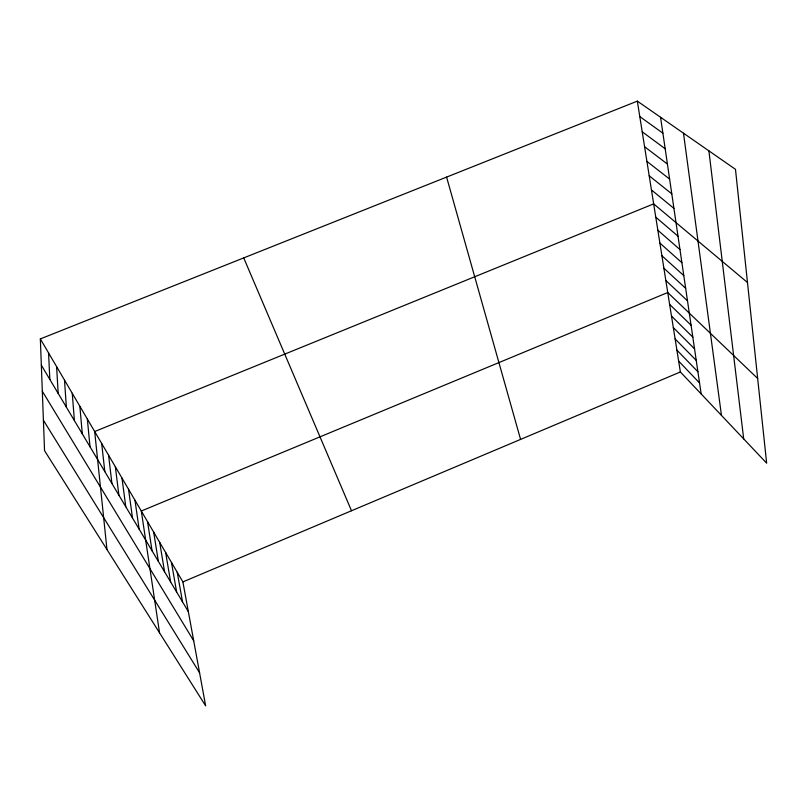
<?xml version="1.0" encoding="UTF-8"?>
<svg xmlns="http://www.w3.org/2000/svg" width="807" height="807" viewBox="0 0 807 807"><rect width="100%" height="100%" fill="white"/><g stroke="black" fill="none" stroke-linecap="round" stroke-linejoin="round"><path stroke-width="1.21" d="M182.886 581.908L680.372 371.966L766.65 463.178L735.48 169.329L637.338 101.127L40.35 338.91L44.546 450.659L205.654 705.873L182.886 581.908L40.35 338.91M639.8 116.601L662.88 133.155M642.211 131.793L665.17 148.75M644.581 146.723L667.419 164.063M646.911 161.39L669.628 179.093M649.201 175.795L671.797 193.862M651.451 189.958L673.926 208.367M747.484 282.511L653.66 203.878L94.681 431.533L106.978 549.567M655.778 217.164L678.011 236.199M657.846 230.237L679.968 249.565M659.894 243.099L681.895 262.699M661.901 255.748L683.791 275.621M663.879 268.206L685.657 288.321M665.825 280.463L687.493 300.829M757.662 378.473L667.742 292.527L141.306 511.013L159.544 632.829M669.639 304.4L691.074 325.221M671.495 316.092L692.82 337.134M673.32 327.612L694.545 348.856M675.126 338.95L696.239 360.396M676.902 350.127L697.904 371.755M678.647 361.122L699.548 382.932M43.396 420.225L199.571 672.766M42.317 391.244L193.7 640.798M41.339 365.178L188.354 611.656M243.724 257.907L351.499 510.75M446.594 177.106L520.586 439.401M177.227 572.254L182.543 601.931M171.467 562.449L176.642 592.035M165.627 552.492L170.65 581.988M159.695 542.365L164.557 571.77M153.663 532.085L158.364 561.379M637.338 101.127L680.372 371.966M147.53 521.635L152.059 550.818M660.55 117.257L701.162 393.947M134.971 500.219L139.137 529.16M128.535 489.254L132.509 518.044M683.489 133.205L721.468 415.423M121.988 478.097L125.771 506.746M115.34 466.749L118.911 495.246M708.899 150.859L743.701 438.917M108.572 455.209L111.931 483.544M101.682 443.477L104.829 471.631M87.338 419.015L90.011 446.785M79.863 406.274L82.284 433.823M72.247 393.291L74.405 420.618M64.499 380.077L66.376 407.162M56.601 366.61L58.185 393.433M48.551 352.881L49.842 379.451"/></g></svg>
